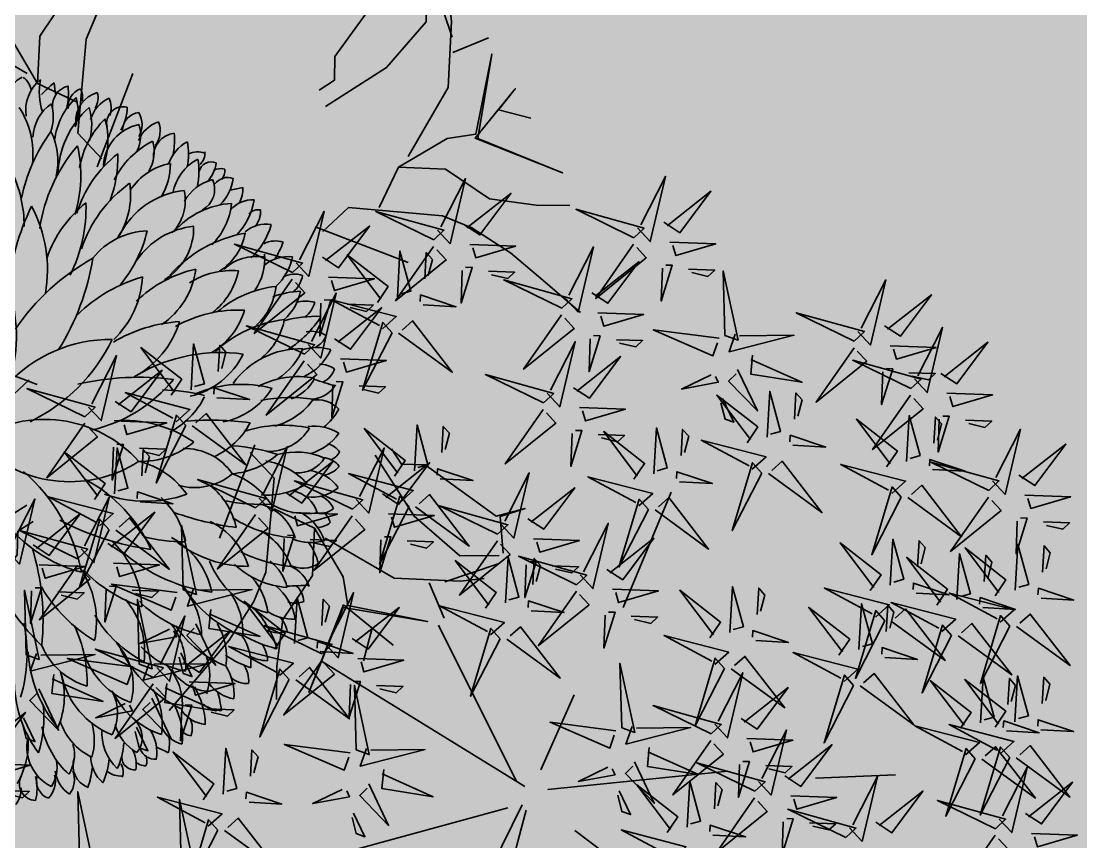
# Model space of a CAD drawing. Header units: millimetres. Extents: x -179928 to 528275, y -469666 to 511935.
# Drawn here: x 112950 to 113619, y 96890 to 97408 of the extents above; entities that cross this region are included whole.
import ezdxf

# ---------------------------------------------------------------- set-up
doc = ezdxf.new("R2010")
doc.units = ezdxf.units.MM
doc.linetypes.add('DASHED', pattern=[0.75, 0.5, -0.25])
doc.layers.add('ad-Landscape', color=94, linetype='Continuous', lineweight=35)
doc.layers.add('ad-Landscape 2', color=7, linetype='Continuous', lineweight=35, true_color=0x264c00)
doc.layers.add('ad-Secondary Roof', color=6, linetype='Continuous')

# ---------------------------------------------------------------- blocks, each defined once
blk = doc.blocks.new('1625E_Roof Plan')
at = {"layer": 'ad-Secondary Roof', "linetype": 'DASHED', "ltscale": 2, "const_width": 40}
for points in [[(13950, 14220), (13138.33, 11207.5), (13950, 8195)], [(12570, 8195), (10022.5, 11207.5), (12570, 14220), (13950, 14220), (13950, 8195)]]:
    blk.add_lwpolyline(points, close=True, dxfattribs=at)
blk = doc.blocks.new('A$C7DA81DBD')
at = {"layer": 'ad-Landscape'}
for centre, radius, start, end in [((-0.278, -1.632), 1.654, 7.071, 54.8541), ((2.005, 0.521), 2.052, 213.3645, 251.7788), ((-2.262, -2.222), 3.258, 0.4864, 20.1425), ((0.504, -2.388), 1.772, 23.4099, 52.0446), ((1.841, -1.801), 0.836, 9.3048, 59.3197), ((1.892, -0.74), 1.708, 200.4746, 238.3718), ((0.013, -2.499), 1.688, 11.0285, 38.5633), ((2.053, -0.575), 1.111, 231.6498, 273.9516), ((2.813, -0.17), 1.503, 236.8668, 264.3747), ((2.259, -2.257), 0.955, 13.7428, 70.7401), ((2.789, -2.062), 0.727, 18.6708, 63.797), ((3.602, -1.788), 0.37, 25.3637, 76.0362), ((1.894, -2.412), 0.921, 13.6684, 62.8823), ((3.531, -1.186), 0.443, 246.5632, 293.4368), ((0.957, -2.767), 1.425, 19.7331, 51.7721), ((3.566, -1.894), 0.271, 13.6546, 102.449), ((3.799, -1.387), 0.279, 240.3623, 299.6377), ((1.856, -1.09), 1.102, 216.0391, 260.2682), ((-0.542, -2.951), 1.936, 359.7315, 37.4115), ((3.37, -1.133), 0.705, 245.6035, 278.753), ((3.394, -2.243), 0.437, 34.7848, 81.073), ((3.646, -0.97), 0.879, 267.0026, 282.0734), ((2.675, -1.508), 0.695, 218.2825, 279.3433), ((3.002, -1.519), 0.544, 233.779, 289.798), ((3.104, -2.475), 0.573, 35.7635, 86.3734), ((-1.11, -2.329), 1.983, 352.8697, 7.1303), ((2.301, -1.358), 0.927, 221.7393, 269.8284), ((1.329, -3.259), 1.53, 17.5905, 55.7456), ((2.167, -2.776), 0.96, 10.8581, 56.5506), ((2.867, -2.536), 0.525, 21.8257, 68.0281), ((3.508, -1.218), 0.814, 266.7638, 287.5222), ((3.413, -2.155), 0.239, 346.7548, 32.3176), ((0.442, -3.021), 1.463, 4.5397, 37.072), ((3.324, -1.386), 0.793, 265.5663, 288.0123), ((3.41, -2.32), 0.148, 346.0967, 81.703), ((3.623, -2.031), 0.183, 231.1425, 282.0713), ((1.144, -1.7), 0.928, 214.9166, 251.0505), ((1.447, -2.814), 0.898, 2.3009, 40.5076), ((3.21, -2.109), 0.273, 215.3989, 302.1552), ((3.547, -1.977), 0.379, 233.8191, 270.9542), ((3.325, -2.438), 0.17, 350.7137, 36.2765), ((1.697, -2.079), 0.932, 201.0147, 251.0085), ((3.088, -1.801), 0.795, 232.4719, 271.5519), ((3.218, -2.537), 0.186, 348.2362, 60.9945), ((3.454, -2.302), 0.168, 239.8902, 283.1809), ((-0.295, -3.161), 1.349, 352.2305, 30.013), ((2.402, -1.959), 0.821, 225.1229, 265.9267), ((2.813, -2.152), 0.645, 219.1564, 267.7817), ((3.387, -2.087), 0.488, 230.8294, 271.5989), ((4.711, -2.181), 1.496, 194.5537, 200.4136), ((2.026, -2.069), 0.846, 218.4928, 261.4291), ((0.488, -3.723), 1.408, 14.0868, 50.7518), ((1.014, -3.524), 1.242, 13.527, 48.3981), ((1.999, -3.032), 0.544, 358.2486, 50.6804), ((3.205, -2.09), 0.759, 233.8433, 268.585), ((2.833, -2.887), 0.356, 6.207, 55.7181), ((3.255, -2.307), 0.399, 250.941, 277.7273), ((2.554, -3.07), 0.372, 357.6019, 47.961), ((2.929, -2.933), 0.15, 357.4703, 53.8096), ((1.405, -2.554), 0.868, 198.6878, 245.2839), ((0.579, -3.745), 0.974, 6.4669, 61.6556), ((3.055, -2.232), 0.863, 231.0238, 261.3872), ((3.025, -2.67), 0.274, 237.9754, 281.2662), ((2.208, -2.504), 0.73, 230.8151, 271.0506), ((2.436, -2.424), 0.643, 243.0761, 282.3855), ((2.128, -3.396), 0.461, 2.3648, 45.5832), ((2.458, -3.195), 0.289, 349.0778, 34.6406), ((0.211, -3.764), 1.016, 356.9811, 35.1502), ((1.896, -2.617), 0.764, 227.3855, 266.8116), ((3.046, -2.005), 1.281, 246.1435, 256.2848), ((-0.785, -3.797), 1.765, 358.7548, 18.6115), ((0.915, -3.796), 1.32, 11.9389, 26.2186), ((2.622, -2.757), 0.621, 229.7759, 266.9333), ((2.106, -3.468), 0.289, 349.0778, 34.6406), ((1.37, -3.11), 0.824, 203.2196, 241.7797), ((1.724, -2.922), 0.735, 220.3866, 256.092), ((0.466, -3.951), 1.488, 5.9725, 22.7074), ((2.239, -2.943), 0.581, 228.3364, 266.6749), ((2.403, -3.194), 0.329, 226.2451, 267.6854), ((2.444, -2.7), 1.205, 219.6176, 245.5256), ((1.692, -3.651), 0.41, 352.3277, 23.6108), ((1.383, -3.356), 0.488, 207.4375, 251.1826), ((1.759, -3.363), 0.625, 211.2577, 253.0883), ((1.034, -3.87), 0.552, 350.4856, 25.4529), ((1.452, -3.751), 0.311, 333.8191, 18.7871), ((2.158, -3.355), 0.356, 226.8629, 260.3692), ((1.821, -3.599), 0.302, 216.3212, 252.6008), ((0.641, -3.924), 0.342, 320.1793, 18.6746), ((1.327, -3.744), 0.358, 194.3796, 245.6782), ((-5.866, -2.673), 7.168, 348.7597, 350.8333), ((1.415, -3.77), 0.269, 215.0422, 258.9599), ((1.053, -3.888), 0.343, 334.8223, 6.1053), ((1.18, -3.454), 0.743, 227.0323, 248.1406)]:
    blk.add_arc(centre, radius, start, end, dxfattribs=at)
at = {"layer": 'ad-Landscape 2'}
for centre, radius, start, end in [((-4.046, -0.101), 0.224, 105.3109, 151.5664), ((-4.046, 0.101), 0.224, 208.4336, 254.6891), ((-3.927, -0.536), 0.456, 73.7631, 133.9118), ((-3.241, 0.766), 1.009, 229.8945, 268.7438), ((-2.353, 1.17), 1.423, 235.6803, 262.958), ((-1.026, 1.431), 1.766, 234.4662, 305.5338), ((1.124, -0.963), 1.476, 139.5678, 220.4322), ((-1.124, -0.963), 1.476, 319.5678, 40.4322), ((-4.197, -0.939), 0.734, 63.983, 93.5711), ((-3.052, -1.626), 1.72, 126.4839, 133.13), ((-3.616, -0.691), 0.486, 84.4297, 138.861), ((-2.722, -2.114), 1.948, 93.7396, 118.8178), ((-1.863, -3.033), 2.882, 88.2827, 108.3895), ((-1.853, 0.999), 1.59, 234.6574, 272.1931), ((-0.182, -2.617), 2.589, 116.3796, 143.6291), ((0.278, -1.632), 1.654, 125.1459, 172.929), ((0.182, -2.617), 2.589, 36.3709, 63.6204), ((-4.487, -1.629), 1.285, 71.9995, 78.3628), ((-3.99, -0.621), 0.238, 76.9971, 158.7719), ((-3.58, -1.265), 0.803, 89.2102, 129.3859), ((-3.761, 0.151), 0.567, 246.9564, 280.106), ((-3.234, 0.221), 0.76, 235.7746, 275.8794), ((-2.506, -2.298), 1.873, 90.6495, 123.447), ((-4.021, 0.331), 0.887, 257.5296, 274.4585), ((-4.007, -0.779), 0.214, 75.3103, 152.8065), ((-3.288, -1.64), 1.093, 83.8281, 130.4783), ((-1.914, -1.938), 1.415, 101.8912, 133.8777), ((-2.005, 0.521), 2.052, 288.2212, 326.6355), ((-4.09, -0.554), 0.166, 229.7168, 280.6456), ((-3.864, -1.022), 0.348, 79.2126, 156.0816), ((-3.868, -0.167), 0.526, 245.037, 282.6088), ((-3.006, 0.698), 1.529, 249.608, 279.927), ((-3.806, -1.227), 0.386, 98.1128, 148.8491), ((-3.715, -0.193), 0.678, 245.2948, 278.4443), ((-3.242, -1.855), 1.065, 92.7479, 127.4895), ((-2.521, -2.218), 1.411, 99.6586, 134.4053), ((-2.612, 0.83), 1.771, 260.79, 288.9313), ((-2.355, 1.807), 2.891, 271.7421, 294.3259), ((2.355, 1.807), 2.891, 245.6741, 268.2579), ((2.612, 0.83), 1.771, 251.0687, 279.21), ((2.521, -2.218), 1.411, 45.5947, 80.3414), ((-4.09, -0.665), 0.235, 246.9546, 293.0454), ((-2.07, -2.438), 1.53, 100.88, 136.8447), ((2.07, -2.438), 1.53, 43.1553, 79.12), ((-3.983, -0.753), 0.314, 240.8349, 278.4067), ((-3.867, -1.227), 0.193, 69.404, 185.8133), ((-3.529, -0.17), 0.914, 246.6856, 281.9827), ((-3.393, -1.57), 0.508, 85.6371, 161.6343), ((-1.841, -1.801), 0.836, 120.6803, 170.6952), ((-0.504, -2.388), 1.772, 127.9554, 156.5901), ((2.262, -2.222), 3.258, 159.8575, 179.5136), ((3.529, -0.17), 0.914, 258.0173, 293.3144), ((3.393, -1.57), 0.508, 18.3657, 94.3629), ((3.867, -1.227), 0.193, 354.1867, 110.596), ((3.983, -0.753), 0.314, 261.5933, 299.1651), ((-3.99, -0.707), 0.544, 262.7166, 292.3542), ((-3.806, -1.439), 0.213, 83.9314, 167.1466), ((-2.872, -2.169), 1.015, 108.9376, 145.3584), ((-3.278, 0.198), 1.427, 260.7451, 283.0431), ((3.278, 0.198), 1.427, 256.9569, 279.2549), ((2.872, -2.169), 1.015, 34.6416, 71.0624), ((3.99, -0.707), 0.544, 247.6458, 277.2834), ((3.806, -1.439), 0.213, 12.8534, 96.0686), ((-2.935, -0.536), 0.892, 253.6401, 296.0812), ((-1.892, -0.74), 1.708, 301.6282, 339.5254), ((2.935, -0.536), 0.892, 243.9188, 286.3599), ((-3.843, -1.163), 0.285, 233.2838, 291.6454), ((-3.602, -1.788), 0.37, 103.9638, 154.6363), ((-3.699, -1.02), 0.428, 245.5975, 287.5893), ((-2.789, -2.062), 0.727, 116.203, 161.3292), ((-2.259, -2.257), 0.955, 109.2599, 166.2572), ((-2.813, -0.17), 1.503, 275.6253, 303.1332), ((-2.053, -0.575), 1.111, 266.0484, 308.3502), ((-0.013, -2.499), 1.688, 141.4367, 168.9715), ((3.699, -1.02), 0.428, 252.4107, 294.4025), ((3.843, -1.163), 0.285, 248.3546, 306.7162), ((-3.531, -1.186), 0.443, 246.5632, 293.4368), ((-1.894, -2.412), 0.921, 117.1177, 166.3316), ((0.973, -1.875), 1.434, 167.8862, 206.8402), ((-0.973, -1.875), 1.434, 333.1598, 12.1138), ((-3.799, -1.387), 0.279, 240.3623, 299.6377), ((-3.566, -1.894), 0.271, 77.551, 166.3454), ((-0.957, -2.767), 1.425, 128.2279, 160.2669), ((-3.646, -0.97), 0.879, 257.9266, 272.9974), ((-3.394, -2.243), 0.437, 98.927, 145.2152), ((-3.37, -1.133), 0.705, 261.247, 294.3965), ((-1.856, -1.09), 1.102, 279.7318, 323.9609), ((0.542, -2.951), 1.936, 142.5885, 180.2685), ((-3.104, -2.475), 0.573, 93.6266, 144.2365), ((-3.002, -1.519), 0.544, 250.202, 306.221), ((-2.675, -1.508), 0.695, 260.6567, 321.7175), ((-0.947, -1.818), 0.953, 312.2631, 353.7786), ((0.947, -1.818), 0.953, 186.2214, 227.7369), ((-3.508, -1.218), 0.814, 252.4778, 273.2362), ((-3.413, -2.155), 0.239, 147.6824, 193.2452), ((-2.867, -2.536), 0.525, 111.9719, 158.1743), ((-2.167, -2.776), 0.96, 123.4494, 169.1419), ((-1.329, -3.259), 1.53, 124.2544, 162.4095), ((-2.301, -1.358), 0.927, 270.1716, 318.2607), ((1.11, -2.329), 1.983, 172.8697, 187.1303), ((-3.623, -2.031), 0.183, 257.9287, 308.8575), ((-3.324, -1.386), 0.793, 251.9877, 274.4337), ((-3.41, -2.32), 0.148, 98.297, 193.9033), ((-0.442, -3.021), 1.463, 142.928, 175.4603), ((-3.547, -1.977), 0.379, 269.0458, 306.1809), ((-3.325, -2.438), 0.17, 143.7235, 189.2863), ((-3.21, -2.109), 0.273, 237.8448, 324.6011), ((-1.447, -2.814), 0.898, 139.4924, 177.6991), ((-1.144, -1.7), 0.928, 288.9495, 325.0834), ((-3.454, -2.302), 0.168, 256.8191, 300.1098), ((-3.218, -2.537), 0.186, 119.0055, 191.7638), ((-3.088, -1.801), 0.795, 268.4481, 307.5281), ((-1.697, -2.079), 0.932, 288.9915, 338.9853), ((2.889, -3.142), 3.502, 167.9948, 180.0176), ((0.453, -2.514), 0.676, 171.3917, 227.835), ((-0.453, -2.514), 0.676, 312.165, 8.6083), ((-2.889, -3.142), 3.502, 359.9824, 12.0052), ((-3.387, -2.087), 0.488, 268.4011, 309.1706), ((-4.711, -2.181), 1.496, 339.5864, 345.4463), ((-2.813, -2.152), 0.645, 272.2183, 320.8436), ((-2.402, -1.959), 0.821, 274.0733, 314.8771), ((0.295, -3.161), 1.349, 149.987, 187.7695), ((-3.255, -2.307), 0.399, 262.2727, 289.059), ((-2.833, -2.887), 0.356, 124.2819, 173.793), ((-3.205, -2.09), 0.759, 271.415, 306.1567), ((-1.999, -3.032), 0.544, 129.3196, 181.7514), ((-1.014, -3.524), 1.242, 131.6019, 166.473), ((-2.026, -2.069), 0.846, 278.5709, 321.5072), ((-0.488, -3.723), 1.408, 129.2482, 165.9132), ((-2.929, -2.933), 0.15, 126.1904, 182.5297), ((-2.554, -3.07), 0.372, 132.039, 182.3981), ((-0.914, -2.323), 0.874, 290.1808, 328.5951), ((0.914, -2.323), 0.874, 211.4049, 249.8192), ((-3.025, -2.67), 0.274, 258.7338, 302.0246), ((-3.055, -2.232), 0.863, 278.6128, 308.9762), ((-0.579, -3.745), 0.974, 118.3444, 173.5331), ((-1.405, -2.554), 0.868, 294.7161, 341.3122), ((-2.458, -3.195), 0.289, 145.3594, 190.9222), ((-2.128, -3.396), 0.461, 134.4168, 177.6352), ((-2.436, -2.424), 0.643, 257.6145, 296.9239), ((-2.208, -2.504), 0.73, 268.9494, 309.1849), ((1.74, -3.125), 2.067, 175.9521, 190.6786), ((-0.876, -2.829), 0.895, 310.7887, 348.0381), ((0.876, -2.829), 0.895, 191.9619, 229.2113), ((-1.74, -3.125), 2.067, 349.3214, 4.0479), ((-3.046, -2.005), 1.281, 283.7152, 293.8565), ((-1.896, -2.617), 0.764, 273.1884, 312.6145), ((-0.211, -3.764), 1.016, 144.8498, 183.0189), ((0.81, -3.717), 1.458, 154.4442, 184.6619), ((-0.81, -3.717), 1.458, 355.3381, 25.5558), ((-2.622, -2.757), 0.621, 273.0667, 310.2241), ((-2.106, -3.468), 0.289, 145.3594, 190.9222), ((-0.915, -3.796), 1.32, 153.7814, 168.0611), ((0.785, -3.797), 1.765, 161.3885, 181.2452), ((-2.403, -3.194), 0.329, 272.3146, 313.7549), ((-2.239, -2.943), 0.581, 273.3251, 311.6636), ((-0.466, -3.951), 1.488, 157.2926, 174.0275), ((-1.724, -2.922), 0.735, 283.908, 319.6134), ((-1.37, -3.11), 0.824, 298.2203, 336.7804), ((-0.873, -3.314), 0.57, 293.7313, 353.3277), ((0.672, -3.334), 0.873, 183.0038, 219.6059), ((-0.672, -3.334), 0.873, 320.3941, 356.9962), ((0.873, -3.314), 0.57, 186.6723, 246.2687), ((-1.692, -3.651), 0.41, 156.3892, 187.6723), ((-2.444, -2.7), 1.205, 294.4744, 320.3824), ((0.485, -3.825), 0.838, 157.7226, 195.8673), ((-0.485, -3.825), 0.838, 344.1327, 22.2774), ((-2.158, -3.355), 0.356, 279.6308, 313.1371), ((-1.452, -3.751), 0.311, 161.2129, 206.1809), ((-1.034, -3.87), 0.552, 154.5471, 189.5144), ((-1.759, -3.363), 0.625, 286.9117, 328.7423), ((-1.383, -3.356), 0.488, 288.8174, 332.5625), ((-1.821, -3.599), 0.302, 287.3992, 323.6788), ((-0.466, -3.725), 0.359, 293.7056, 356.9487), ((0.466, -3.725), 0.359, 183.0513, 246.2944), ((-1.053, -3.888), 0.343, 173.8947, 205.1777), ((-1.415, -3.77), 0.269, 281.0401, 324.9578), ((5.866, -2.673), 7.168, 189.1667, 191.2403), ((-1.327, -3.744), 0.358, 294.3218, 345.6204), ((-0.641, -3.924), 0.342, 161.3254, 219.8207), ((-0.143, -3.955), 0.535, 164.7932, 204.8095), ((-0.906, -3.641), 0.606, 297.2695, 335.9728), ((0.323, -3.905), 0.477, 180.4376, 227.2613), ((-0.323, -3.905), 0.477, 312.7387, 359.5624), ((0.906, -3.641), 0.606, 204.0272, 242.7305), ((0.143, -3.955), 0.535, 335.1905, 15.2068), ((-1.18, -3.454), 0.743, 291.8594, 312.9677), ((-0.096, -4.063), 0.227, 172.7272, 229.0665), ((0.096, -4.063), 0.227, 310.9335, 7.2728), ((-0.266, -4.046), 0.225, 186.241, 229.1557), ((-0.491, -4.017), 0.214, 291.17, 329.5844), ((-0.414, -3.981), 0.305, 303.605, 342.9027), ((0.414, -3.981), 0.305, 197.0973, 236.395), ((0.491, -4.017), 0.214, 210.4156, 248.83), ((0.266, -4.046), 0.225, 310.8443, 353.759)]:
    blk.add_arc(centre, radius, start, end, dxfattribs=at)
blk = doc.blocks.new('bamboo')
at = {"layer": 'ad-Landscape'}
blk.add_line((-124.2, -652.6), (-157.7, -842.3), dxfattribs=at)
for points in [[(-835, 1007.8), (-876.2, 987.1), (-939.2, 1094.8), (-843.4, 1000.5)], [(-854.3, 961.7), (-964.6, 970), (-872.5, 931.4), (-862.8, 954.4)], [(-1166, 756.5), (-1215.3, 904.1), (-1191.8, 735.2), (-1166, 756.5)], [(-906.4, 902.3), (-969.4, 907), (-954.8, 890.1), (-914.9, 895)], [(-974.8, 702), (-1024.2, 849.6), (-1000.7, 680.7), (-974.8, 702)], [(-1150.2, 755), (-1008.3, 828.6), (-1121.8, 720.5), (-1143.1, 746.4)], [(-1190.3, 750.9), (-1161.9, 716.5), (-1322.1, 700.2), (-1198.9, 743.8)], [(-1212, 689.6), (-1192.2, 648), (-1301.2, 587.1), (-1204.9, 680.9)], [(-999.2, 696.4), (-970.7, 661.9), (-1131, 645.7), (-1007.8, 689.3)], [(-1166.4, 669.3), (-1176.9, 559.2), (-1136.4, 650.5), (-1159.3, 660.7)], [(-1102, 678.9), (-1023.4, 671.3), (-1112.1, 656.1), (-1110.6, 671.8)], [(-1059.9, 523.7), (-1093.8, 494.6), (-1113.3, 654.4), (-1067.1, 532.2)], [(-1121.7, 544.2), (-1162.9, 523.5), (-1225.9, 631.2), (-1130.2, 536.9)], [(-1108, 616), (-1114, 553.1), (-1096.8, 567.3), (-1100.9, 607.4)], [(-1020.9, 635), (-1001.1, 593.4), (-1110, 532.6), (-1013.8, 626.4)], [(-975.2, 614.7), (-985.8, 504.7), (-945.3, 596), (-968.1, 606.1)], [(-910.8, 624.4), (-832.2, 616.8), (-921, 601.5), (-919.5, 617.3)], [(-1288.8, 429.3), (-1338.2, 576.9), (-1314.7, 408), (-1288.8, 429.3)], [(-1053.8, 499.5), (-907.2, 551.9), (-1075.6, 524.9), (-1053.8, 499.5)], [(-916.9, 561.5), (-922.9, 498.6), (-905.6, 512.8), (-909.7, 552.9)], [(-1273.1, 427.7), (-1131.2, 501.3), (-1244.7, 393.3), (-1266, 419.1)], [(-1141, 498.1), (-1251.3, 506.4), (-1159.2, 467.8), (-1149.5, 490.8)], [(-1055, 483.7), (-978.6, 343.4), (-1088.9, 454.6), (-1063.5, 476.4)], [(-1193.1, 438.6), (-1256.1, 443.4), (-1241.5, 426.4), (-1201.6, 431.4)], [(-1130.1, 433.9), (-1136.1, 355.2), (-1153.1, 443.6), (-1137.4, 442.4)], [(-1313.2, 423.7), (-1284.7, 389.2), (-1445, 373), (-1321.8, 416.6)], [(-1334.9, 362.3), (-1315.1, 320.7), (-1424, 259.8), (-1327.8, 353.7)], [(-1289.2, 342), (-1299.8, 231.9), (-1259.3, 323.3), (-1282.1, 333.4)], [(-1224.9, 351.7), (-1146.2, 344), (-1235, 328.8), (-1233.5, 344.6)], [(-1230.9, 288.8), (-1236.9, 225.9), (-1219.6, 240.1), (-1223.8, 280.1)], [(-933.9, 115.6), (-983.2, 263.3), (-959.7, 94.3), (-933.9, 115.6)], [(-1166, 102), (-1215.3, 249.6), (-1191.8, 80.7), (-1166, 102)], [(-1150.2, 100.5), (-1008.3, 174), (-1121.8, 66), (-1143.1, 91.9)], [(-958.2, 110.1), (-929.8, 75.6), (-1090, 59.3), (-966.8, 103)], [(-1357.1, -48), (-1406.5, 99.6), (-1382.9, -69.3), (-1357.1, -48)], [(-1190.3, 96.4), (-1161.9, 61.9), (-1322.1, 45.7), (-1198.9, 89.3)], [(-1212, 35.1), (-1192.2, -6.5), (-1301.2, -67.4), (-1204.9, 26.4)], [(-979.9, 48.7), (-960.1, 7.1), (-1069.1, -53.8), (-972.8, 40.1)], [(-934.3, 28.4), (-944.8, -81.7), (-904.3, 9.6), (-927.2, 19.8)], [(-869.9, 38), (-791.3, 30.4), (-880, 15.2), (-878.5, 30.9)], [(-548.2, 43.3), (-554.2, -19.6), (-537, -5.4), (-541.1, 34.7)], [(-1341.4, -49.5), (-1199.5, 24), (-1312.9, -84), (-1334.3, -58.1)], [(-1166.4, 14.8), (-1176.9, -95.3), (-1136.4, -4), (-1159.3, 6.1)], [(-1102, 24.4), (-1023.4, 16.8), (-1112.1, 1.6), (-1110.6, 17.3)], [(-875.9, -24.9), (-881.9, -87.8), (-864.7, -73.6), (-868.8, -33.5)], [(-718.6, -144.5), (-752.5, -173.6), (-772, -13.7), (-725.8, -136)], [(-1108, -38.5), (-1114, -101.4), (-1096.8, -87.2), (-1100.9, -47.1)], [(-780.4, -124), (-821.5, -144.7), (-884.6, -37), (-788.8, -131.3)], [(-1381.4, -53.6), (-1353, -88.1), (-1513.2, -104.3), (-1390.1, -60.7)], [(-556.7, -87.7), (-536.9, -129.3), (-645.8, -190.1), (-549.6, -96.3)], [(-1403.2, -114.9), (-1383.3, -156.5), (-1492.3, -217.4), (-1396.1, -123.6)], [(-1293.1, -125.6), (-1214.5, -133.2), (-1303.2, -148.4), (-1301.7, -132.7)], [(-1143.7, -283.2), (-1143, -123.3), (-1099.9, -274), (-1132.7, -280.9)], [(-712.5, -168.7), (-565.9, -116.3), (-734.3, -143.3), (-712.5, -168.7)], [(-1357.5, -135.2), (-1368, -245.3), (-1327.6, -154), (-1350.4, -143.9)], [(-799.7, -170.1), (-910, -161.8), (-817.9, -200.4), (-808.2, -177.3)], [(-1299.1, -188.5), (-1305.1, -251.4), (-1287.9, -237.2), (-1292, -197.1)], [(-713.7, -184.4), (-637.3, -324.8), (-747.6, -213.6), (-722.2, -191.7)], [(-1053.9, -275.7), (-1010.7, -209.6), (-1038.4, -295.3), (-1051.6, -286.6)], [(-851.8, -229.5), (-914.8, -224.8), (-900.2, -241.7), (-860.3, -236.8)], [(-788.8, -234.2), (-794.8, -313), (-811.8, -224.6), (-796, -225.8)], [(-1152.3, -296.4), (-1306, -271.7), (-1145.4, -329.2), (-1152.3, -296.4)], [(-841.4, -403.5), (-875.3, -432.7), (-894.8, -272.8), (-848.7, -395.1)], [(-903.2, -383.1), (-944.4, -403.7), (-1007.5, -296), (-911.7, -390.3)], [(-1158.7, -320.6), (-1114.9, -311.4), (-1174.8, -460.8), (-1156.4, -331.5)], [(-1075.2, -337.2), (-982.6, -397.6), (-1044.7, -319.4), (-1064.3, -334.9)], [(-1000.9, -310.2), (-948, -344.7), (-952.6, -322.9), (-990, -307.9)], [(-1114.4, -368.3), (-1068.3, -370), (-1064.9, -494.8), (-1103.4, -366)], [(-835.4, -427.8), (-688.8, -375.4), (-857.2, -402.4), (-835.4, -427.8)], [(-922.6, -429.1), (-1032.9, -420.9), (-940.7, -459.5), (-931.1, -436.4)], [(-1179.6, -607.1), (-1229, -459.4), (-1205.5, -628.4), (-1179.6, -607.1)], [(-836.6, -443.5), (-760.1, -583.9), (-870.5, -472.6), (-845, -450.8)], [(-974.6, -488.6), (-1037.7, -483.9), (-1023.1, -500.8), (-983.1, -495.9)], [(-911.6, -493.3), (-917.6, -572.1), (-934.7, -483.7), (-918.9, -484.8)], [(-1163.9, -608.6), (-1022, -535), (-1135.5, -643.1), (-1156.8, -617.2)], [(-425.4, -669.4), (-466.6, -690.1), (-529.7, -582.4), (-433.9, -676.7)], [(-119.8, -578.6), (-100, -620.2), (-209, -681), (-112.7, -587.2)], [(-1204, -612.6), (-1175.5, -647.1), (-1335.8, -663.4), (-1212.6, -619.7)], [(-1084.1, -757), (-1133.4, -609.4), (-1109.9, -778.4), (-1084.1, -757)], [(-74.2, -598.9), (-84.7, -708.9), (-44.2, -617.6), (-67, -607.5)], [(8.2, -743.4), (-41.2, -595.8), (-17.7, -764.7), (8.2, -743.4)], [(-9.8, -589.2), (68.8, -596.8), (-19.9, -612), (-18.4, -596.3)], [(-889.6, -724), (-930.8, -744.6), (-993.8, -636.9), (-898.1, -731.2)], [(-827.8, -744.4), (-861.7, -773.6), (-881.2, -613.7), (-835.1, -736)], [(-589.2, -724), (-630.4, -744.6), (-693.5, -636.9), (-597.7, -731.2)], [(-527.4, -744.4), (-561.3, -773.6), (-580.8, -613.7), (-534.7, -736)], [(-357.5, -714.1), (-210.9, -661.7), (-379.3, -688.7), (-357.5, -714.1)], [(-15.8, -652.1), (-21.8, -715), (-4.6, -700.8), (-8.7, -660.7)], [(-1225.7, -674), (-1205.9, -715.6), (-1314.8, -776.5), (-1218.6, -682.6)], [(-1115.6, -684.7), (-1037, -692.3), (-1125.7, -707.5), (-1124.2, -691.8)], [(-1068.3, -758.6), (-926.4, -685), (-1039.9, -793.1), (-1061.2, -767.2)], [(-1180, -694.3), (-1190.5, -804.4), (-1150.1, -713.1), (-1172.9, -702.9)], [(-444.7, -715.5), (-555, -707.2), (-462.9, -745.8), (-453.2, -722.8)], [(-821.7, -768.6), (-675.1, -716.3), (-843.5, -743.3), (-821.7, -768.6)], [(-521.3, -768.6), (-374.8, -716.3), (-543.2, -743.3), (-521.3, -768.6)], [(-358.7, -729.9), (-282.3, -870.2), (-392.6, -759), (-367.2, -737.1)], [(-1108.4, -762.6), (-1079.9, -797.1), (-1240.2, -813.4), (-1117, -769.7)], [(-1121.6, -747.6), (-1127.7, -810.5), (-1110.4, -796.3), (-1114.5, -756.2)], [(-908.9, -770), (-1019.2, -761.8), (-927.1, -800.3), (-917.4, -777.3)], [(-608.6, -770), (-718.8, -761.8), (-626.7, -800.3), (-617.1, -777.3)], [(-16.2, -749), (12.3, -783.5), (-148, -799.7), (-24.8, -756.1)], [(-822.9, -784.4), (-746.5, -924.8), (-856.8, -813.5), (-831.4, -791.7)], [(-513.8, -908.1), (-547.7, -937.2), (-567.2, -777.3), (-521, -899.6)], [(-496.8, -774.9), (-559.8, -770.2), (-545.3, -787.1), (-505.3, -782.2)], [(-522.5, -784.4), (-446.1, -924.8), (-556.4, -813.5), (-531, -791.7)], [(-433.8, -779.7), (-439.8, -858.4), (-456.8, -770), (-441.1, -771.2)], [(-575.6, -887.6), (-616.8, -908.3), (-679.8, -800.6), (-584, -894.9)], [(-37.9, -810.4), (-18.1, -852), (-127, -912.8), (-30.8, -819)], [(-1130.1, -824), (-1110.3, -865.6), (-1219.3, -926.5), (-1123, -832.6)], [(-1020.1, -834.7), (-941.4, -842.3), (-1030.2, -857.5), (-1028.7, -841.8)], [(-961, -829.5), (-1024, -824.8), (-1009.5, -841.7), (-969.5, -836.8)], [(-898, -834.2), (-904, -913), (-921, -824.6), (-905.3, -825.7)], [(-865.6, -975.2), (-915, -827.6), (-891.5, -996.5), (-865.6, -975.2)], [(-660.6, -829.5), (-723.6, -824.8), (-709.1, -841.7), (-669.1, -836.8)], [(-597.6, -834.2), (-603.6, -913), (-620.7, -824.6), (-604.9, -825.7)], [(-1084.5, -844.3), (-1095, -954.4), (-1054.5, -863.1), (-1077.3, -852.9)], [(-507.7, -932.3), (-361.1, -879.9), (-529.5, -906.9), (-507.7, -932.3)], [(-227.1, -1003.5), (-261, -1032.7), (-280.5, -872.8), (-234.3, -995)], [(-1026.1, -897.6), (-1032.1, -960.5), (-1014.9, -946.3), (-1019, -906.2)], [(-849.9, -976.7), (-708, -903.2), (-821.4, -1011.2), (-842.8, -985.4)], [(-554.7, -1044.4), (-588.6, -1073.6), (-608.1, -913.7), (-562, -1036)], [(-288.9, -983), (-330, -1003.7), (-393.1, -896), (-297.3, -990.3)], [(-616.5, -1023.9), (-657.7, -1044.6), (-720.8, -936.9), (-625, -1031.2)], [(-594.9, -933.7), (-705.2, -925.4), (-613.1, -964), (-603.4, -940.9)], [(-508.9, -948), (-432.5, -1088.4), (-542.8, -977.2), (-517.4, -955.3)], [(-240.7, -1085.3), (-274.6, -1114.5), (-294.1, -954.6), (-248, -1076.9)], [(-60.1, -1097.9), (-109.5, -950.3), (-85.9, -1119.2), (-60.1, -1097.9)], [(-889.9, -980.8), (-861.5, -1015.3), (-1021.7, -1031.5), (-898.6, -987.9)], [(-647, -993.1), (-710, -988.4), (-695.4, -1005.3), (-655.5, -1000.4)], [(-584, -997.8), (-590, -1076.6), (-607, -988.2), (-591.3, -989.4)], [(-302.5, -1064.9), (-343.7, -1085.5), (-406.8, -977.8), (-311, -1072.1)], [(-221, -1027.7), (-74.4, -975.4), (-242.8, -1002.3), (-221, -1027.7)], [(-548.6, -1068.6), (-402.1, -1016.3), (-570.5, -1043.2), (-548.6, -1068.6)], [(-308.2, -1029.1), (-418.5, -1020.8), (-326.4, -1059.4), (-316.7, -1036.4)], [(-911.7, -1042.2), (-891.9, -1083.8), (-1000.8, -1144.6), (-904.6, -1050.8)], [(-222.2, -1043.5), (-145.8, -1183.9), (-256.1, -1072.6), (-230.7, -1050.8)], [(-44.4, -1099.5), (97.5, -1025.9), (-15.9, -1134), (-37.3, -1108.1)], [(-866, -1062.5), (-876.5, -1172.5), (-836.1, -1081.2), (-858.9, -1071.1)], [(-801.6, -1052.8), (-723, -1060.4), (-811.7, -1075.7), (-810.2, -1059.9)], [(-635.9, -1070), (-746.1, -1061.7), (-654, -1100.3), (-644.4, -1077.3)], [(-234.6, -1109.5), (-88.1, -1057.2), (-256.5, -1084.1), (-234.6, -1109.5)], [(-549.8, -1084.4), (-473.4, -1224.8), (-583.8, -1113.5), (-558.3, -1091.7)], [(-360.3, -1088.6), (-423.3, -1083.8), (-408.7, -1100.8), (-368.8, -1095.8)], [(-297.3, -1093.3), (-303.3, -1172), (-320.3, -1083.6), (-304.5, -1084.8)], [(-807.6, -1115.7), (-813.6, -1178.6), (-796.4, -1164.4), (-800.5, -1124.4)], [(-321.9, -1110.9), (-432.1, -1102.7), (-340, -1141.2), (-330.3, -1118.2)], [(-84.4, -1103.5), (-56, -1138), (-216.2, -1154.2), (-93.1, -1110.6)], [(-687.9, -1129.5), (-751, -1124.7), (-736.4, -1141.7), (-696.4, -1136.8)], [(-624.9, -1134.2), (-630.9, -1213), (-648, -1124.6), (-632.2, -1125.7)], [(-235.8, -1125.3), (-159.4, -1265.7), (-269.7, -1154.4), (-244.3, -1132.6)], [(-373.9, -1170.4), (-436.9, -1165.7), (-422.4, -1182.6), (-382.4, -1177.7)], [(-310.9, -1175.1), (-316.9, -1253.9), (-334, -1165.5), (-318.2, -1166.6)], [(-106.2, -1164.9), (-86.3, -1206.5), (-195.3, -1267.4), (-99.1, -1173.5)], [(-60.5, -1185.2), (-71, -1295.3), (-30.6, -1204), (-53.4, -1193.8)]]:
    blk.add_lwpolyline(points, dxfattribs=at)
at = {"layer": 'ad-Landscape 2'}
for p, q in [((43.5, 73), (278.2, 631.2)), ((-12.4, 39.5), (-247.1, 564.2)), ((-23.6, 61.9), (-370, 296.3)), ((32.3, 39.5), (390, 162.3)), ((43.5, 28.4), (300.5, 61.9)), ((-57.1, 6), (-247.1, -49.8)), ((-12.4, -16.3), (-113, -440.5)), ((77, -94.4), (121.7, -172.6)), ((-470.6, -139.1), (-761.2, -217.2))]:
    blk.add_line(p, q, dxfattribs=at)
for points in [[(-756.4, 1206.5), (-805.8, 1354.1), (-782.2, 1185.2), (-756.4, 1206.5)], [(57.7, 1357.7), (77.5, 1316.1), (-31.5, 1255.3), (64.8, 1349.1)], [(-412.1, 1350.9), (-383.7, 1316.4), (-543.9, 1300.2), (-420.7, 1343.8)], [(103.3, 1337.4), (92.8, 1227.4), (133.3, 1318.7), (110.4, 1328.8)], [(-415.1, 1179.2), (-464.4, 1326.8), (-440.9, 1157.9), (-415.1, 1179.2)], [(-740.7, 1205), (-598.8, 1278.5), (-712.2, 1170.5), (-733.6, 1196.4)], [(-433.8, 1289.5), (-414, 1248), (-523, 1187.1), (-426.7, 1280.9)], [(-323.8, 1278.9), (-245.2, 1271.3), (-333.9, 1256.1), (-332.4, 1271.8)], [(-169.3, 1271.7), (-323, 1296.4), (-162.4, 1238.9), (-169.3, 1271.7)], [(161.7, 1284.2), (155.7, 1221.3), (172.9, 1235.5), (168.8, 1275.6)], [(-500.1, 1137.3), (-534, 1108.2), (-553.5, 1268), (-507.4, 1145.8)], [(-399.4, 1177.7), (-257.4, 1251.3), (-370.9, 1143.2), (-392.2, 1169.1)], [(-388.2, 1269.3), (-398.7, 1159.2), (-358.2, 1250.5), (-381.1, 1260.6)], [(-175.7, 1247.6), (-131.9, 1256.8), (-191.9, 1107.3), (-173.4, 1236.6)], [(-18, 1257.9), (35, 1223.4), (30.4, 1245.3), (-7, 1260.2)], [(-561.9, 1157.8), (-603.1, 1137.1), (-666.2, 1244.8), (-570.4, 1150.5)], [(-92.2, 1230.9), (0.4, 1170.5), (-61.7, 1248.7), (-81.3, 1233.2)], [(-780.7, 1200.9), (-752.3, 1166.4), (-912.5, 1150.2), (-789.3, 1193.8)], [(-329.8, 1216), (-335.8, 1153.1), (-318.6, 1167.3), (-322.7, 1207.4)], [(-131.4, 1199.8), (-85.3, 1198.1), (-81.9, 1073.4), (-120.4, 1202.1)], [(-439.4, 1173.7), (-411, 1139.2), (-571.2, 1122.9), (-448, 1166.6)], [(-494, 1113.1), (-347.5, 1165.5), (-515.9, 1138.5), (-494, 1113.1)], [(-174.3, 1012.2), (-173.7, 1172.1), (-130.6, 1021.4), (-163.4, 1014.5)], [(-802.5, 1139.6), (-782.6, 1098), (-891.6, 1037.1), (-795.3, 1130.9)], [(-692.4, 1128.9), (-613.8, 1121.3), (-702.5, 1106.1), (-701, 1121.8)], [(-773.2, 987.3), (-807.1, 958.2), (-826.6, 1118), (-780.4, 995.8)], [(-756.8, 1119.3), (-767.3, 1009.2), (-726.8, 1100.5), (-749.7, 1110.6)], [(-581.3, 1111.7), (-691.5, 1120), (-599.4, 1081.4), (-589.8, 1104.4)], [(-461.1, 1112.3), (-441.3, 1070.7), (-550.3, 1009.8), (-454, 1103.7)], [(-351.1, 1101.6), (-272.5, 1094), (-361.2, 1078.8), (-359.7, 1094.5)], [(-155.7, 961.1), (-205, 1108.7), (-181.5, 939.8), (-155.7, 961.1)], [(294.9, 1080.8), (141.2, 1105.5), (301.8, 1048), (294.9, 1080.8)], [(-495.2, 1097.3), (-418.8, 957), (-529.1, 1068.2), (-503.7, 1090.1)], [(-415.5, 1092), (-426, 981.9), (-385.5, 1073.2), (-408.4, 1083.4)], [(-365.5, 930.4), (-364.8, 1090.2), (-321.7, 939.6), (-354.5, 932.7)], [(-84.5, 1019.7), (-41.3, 1085.8), (-69, 1000.1), (-82.2, 1008.8)], [(-698.4, 1066), (-704.4, 1003.1), (-687.2, 1017.3), (-691.3, 1057.4)], [(-633.3, 1052.3), (-696.3, 1057), (-681.8, 1040.1), (-641.8, 1045)], [(-570.3, 1047.5), (-576.3, 968.8), (-593.4, 1057.2), (-577.6, 1056)], [(-357.1, 1038.7), (-363.1, 975.8), (-345.9, 990), (-350, 1030.1)], [(-183, 999), (-336.7, 1023.7), (-176.1, 966.2), (-183, 999)], [(-140, 959.5), (2, 1033.1), (-111.5, 925), (-132.8, 950.9)], [(-767.1, 963.1), (-620.5, 1015.5), (-788.9, 988.5), (-767.1, 963.1)], [(-275.7, 937.9), (-232.5, 1004), (-260.1, 918.3), (-273.4, 927)], [(-189.3, 974.8), (-145.6, 984), (-205.5, 834.6), (-187, 963.9)], [(-105.9, 958.2), (-13.2, 897.8), (-75.4, 976), (-94.9, 960.5)], [(-31.6, 985.2), (21.3, 950.7), (16.7, 972.5), (-20.7, 987.5)], [(-768.3, 947.3), (-691.9, 807), (-802.2, 918.2), (-776.8, 940.1)], [(-180, 955.5), (-151.6, 921), (-311.8, 904.8), (-188.6, 948.4)], [(-374.1, 917.2), (-527.8, 941.9), (-367.2, 884.4), (-374.1, 917.2)], [(-145, 927.1), (-99, 925.4), (-95.6, 800.6), (-134.1, 929.4)], [(-843.4, 897.5), (-849.4, 818.8), (-866.4, 907.2), (-850.7, 906)], [(-592.6, 770.2), (-641.9, 917.8), (-618.4, 748.9), (-592.6, 770.2)], [(-380.5, 893), (-336.7, 902.2), (-396.6, 752.7), (-378.2, 882.1)], [(-297, 876.4), (-204.4, 816), (-266.5, 894.2), (-286.1, 878.7)], [(-201.7, 894.1), (-181.9, 852.5), (-290.9, 791.6), (-194.6, 885.5)], [(-222.7, 903.4), (-169.8, 868.9), (-174.4, 890.7), (-211.8, 905.7)], [(182.5, 782.8), (148.6, 753.6), (129.1, 913.5), (175.2, 791.2)], [(-156.1, 873.8), (-166.6, 763.7), (-126.1, 855), (-149, 865.2)], [(-91.7, 883.5), (-13.1, 875.8), (-101.8, 860.6), (-100.3, 876.4)], [(120.7, 803.3), (79.5, 782.6), (16.5, 890.3), (112.2, 796)], [(-336.2, 845.3), (-290.1, 843.6), (-286.7, 718.8), (-325.2, 847.6)], [(281.2, 835.4), (127.5, 860.1), (288.1, 802.6), (281.2, 835.4)], [(-576.8, 768.6), (-434.9, 842.2), (-548.4, 734.1), (-569.7, 760)], [(-97.7, 820.6), (-103.7, 757.7), (-86.5, 771.9), (-90.6, 811.9)], [(188.6, 758.6), (335.2, 810.9), (166.8, 784), (188.6, 758.6)], [(-959.1, 700.5), (-817.2, 774), (-930.7, 666), (-952, 691.8)], [(-261.6, 680.5), (-302.7, 659.9), (-365.8, 767.6), (-270, 673.2)], [(-199.8, 660.1), (-233.7, 630.9), (-253.2, 790.8), (-207, 668.5)], [(-616.9, 764.6), (-588.5, 730.1), (-748.7, 713.9), (-625.5, 757.5)], [(101.4, 757.2), (-8.9, 765.5), (83.2, 726.9), (92.9, 749.9)], [(187.4, 742.8), (263.8, 602.4), (153.5, 713.7), (178.9, 735.5)], [(-638.6, 703.2), (-618.8, 661.6), (-727.8, 600.7), (-631.5, 694.6)], [(-528.6, 692.6), (-450, 684.9), (-538.7, 669.7), (-537.2, 685.5)], [(-264.9, 565.6), (-314.3, 713.2), (-290.7, 544.3), (-264.9, 565.6)], [(49.3, 697.7), (-13.7, 702.5), (0.8, 685.5), (40.8, 690.4)], [(112.3, 693), (106.3, 614.2), (89.3, 702.6), (105, 701.5)], [(-619.9, 538.4), (-669.2, 686), (-645.7, 517), (-619.9, 538.4)], [(-593, 682.9), (-603.5, 572.8), (-563, 664.1), (-585.9, 674.3)], [(-193.7, 635.8), (-47.1, 688.2), (-215.5, 661.2), (-193.7, 635.8)], [(-280.9, 634.5), (-391.2, 642.7), (-299.1, 604.1), (-289.4, 627.2)], [(-534.6, 629.7), (-540.6, 566.8), (-523.4, 581), (-527.5, 621)], [(-249.2, 564.1), (-107.3, 637.7), (-220.7, 529.6), (-242.1, 555.5)], [(-194.9, 620.1), (-118.4, 479.7), (-228.8, 591), (-203.4, 612.8)], [(-37.8, 466.8), (-37.2, 626.6), (5.9, 476), (-26.9, 469.1)], [(-604.1, 536.8), (-462.2, 610.4), (-575.7, 502.3), (-597, 528.2)], [(-333, 575), (-396, 579.7), (-381.4, 562.8), (-341.5, 567.7)], [(-270, 570.3), (-276, 491.5), (-293, 579.9), (-277.2, 578.7)], [(-650.3, 428.2), (-684.2, 399.1), (-703.7, 559), (-657.6, 436.7)], [(-289.2, 560), (-260.8, 525.6), (-421, 509.3), (-297.8, 552.9)], [(52, 474.3), (95.2, 540.4), (67.5, 454.7), (54.3, 463.3)], [(-712.1, 448.7), (-753.3, 428.1), (-816.4, 535.7), (-720.6, 441.4)], [(-644.2, 532.8), (-615.8, 498.3), (-776, 482), (-652.8, 525.7)], [(-311, 498.7), (-291.1, 457.1), (-400.1, 396.2), (-303.9, 490)], [(-200.9, 488), (-122.3, 480.4), (-211, 465.2), (-209.5, 480.9)], [(-665.9, 471.4), (-646.1, 429.8), (-755.1, 368.9), (-658.8, 462.8)], [(-555.9, 460.7), (-477.3, 453.1), (-566, 437.9), (-564.5, 453.6)], [(-265.3, 478.4), (-275.8, 368.3), (-235.4, 459.6), (-258.2, 469.8)], [(-46.5, 453.6), (-200.1, 478.3), (-39.6, 420.8), (-46.5, 453.6)], [(-644.2, 404), (-497.6, 456.4), (-666, 429.4), (-644.2, 404)], [(-620.3, 451.1), (-630.8, 341), (-590.3, 432.3), (-613.2, 442.5)], [(-52.8, 429.4), (-9, 438.6), (-69, 289.1), (-50.5, 418.5)], [(104.9, 439.8), (157.9, 405.3), (153.3, 427.1), (115.9, 442.1)], [(-731.5, 402.7), (-841.7, 410.9), (-749.6, 372.3), (-739.9, 395.4)], [(-206.9, 425.1), (-212.9, 362.2), (-195.7, 376.4), (-199.8, 416.5)], [(30.7, 412.7), (123.3, 352.4), (61.2, 430.6), (41.6, 415)], [(-645.4, 388.3), (-569, 247.9), (-679.3, 359.1), (-653.9, 381)], [(-561.9, 397.8), (-567.9, 334.9), (-550.7, 349.1), (-554.8, 389.2)], [(-8.5, 381.7), (37.5, 380), (40.9, 255.2), (2.4, 384)], [(-783.5, 343.2), (-846.5, 347.9), (-832, 331), (-792, 335.9)], [(-720.5, 338.5), (-726.5, 259.7), (-743.5, 348.1), (-727.8, 346.9)], [(-606.2, 183.8), (-655.6, 331.4), (-632, 162.5), (-606.2, 183.8)], [(-363.6, 169.2), (-397.5, 140), (-417, 299.9), (-370.9, 177.6)], [(-590.5, 182.3), (-448.6, 255.9), (-562, 147.8), (-583.4, 173.7)], [(-425.4, 189.6), (-466.6, 169), (-529.7, 276.7), (-433.9, 182.4)], [(-918.2, 114.1), (-776.2, 187.7), (-889.7, 79.6), (-911, 105.5)], [(-357.5, 145), (-210.9, 197.3), (-379.3, 170.3), (-357.5, 145)], [(-630.5, 178.2), (-602.1, 143.7), (-762.3, 127.5), (-639.2, 171.1)], [(-444.7, 143.6), (-555, 151.8), (-462.9, 113.3), (-453.2, 136.3)], [(-358.7, 129.2), (-282.3, -11.2), (-392.6, 100.1), (-367.2, 121.9)], [(-652.3, 116.9), (-632.5, 75.3), (-741.4, 14.4), (-645.2, 108.2)], [(-510.6, -20.7), (-560, 126.9), (-536.5, -42), (-510.6, -20.7)], [(-542.2, 106.2), (-463.6, 98.6), (-552.3, 83.4), (-550.8, 99.1)], [(-606.6, 96.6), (-617.1, -13.5), (-576.7, 77.8), (-599.5, 88)], [(-496.8, 84.1), (-559.8, 88.8), (-545.3, 71.9), (-505.3, 76.8)], [(-433.8, 79.4), (-439.8, 0.6), (-456.8, 89), (-441.1, 87.9)], [(-494.9, -22.2), (-353, 51.3), (-466.5, -56.7), (-487.8, -30.9)], [(-174.3, -160.5), (-173.7, -0.6), (-130.6, -151.3), (-163.4, -158.2)], [(-535, -26.3), (-506.5, -60.8), (-666.8, -77), (-543.6, -33.4)], [(-446.7, -98.3), (-368, -105.9), (-456.8, -121.2), (-455.3, -105.4)], [(-84.5, -153), (-41.3, -86.9), (-69, -172.5), (-82.2, -163.9)], [(-511, -108), (-521.6, -218), (-481.1, -126.7), (-503.9, -116.6)], [(-183, -173.7), (-336.7, -149), (-176.1, -206.5), (-183, -173.7)], [(-452.7, -161.2), (-458.7, -224.1), (-441.4, -209.9), (-445.5, -169.8)], [(-189.3, -197.8), (-145.6, -188.6), (-205.5, -338.1), (-187, -208.8)], [(-105.9, -214.5), (-13.2, -274.9), (-75.4, -196.7), (-94.9, -212.2)], [(-31.6, -187.5), (21.3, -222), (16.7, -200.1), (-20.7, -185.2)], [(52.5, -314.9), (11.3, -335.6), (-51.8, -227.9), (44, -322.2)], [(114.3, -335.4), (80.4, -364.5), (60.9, -204.6), (107, -326.9)], [(-363.6, -376.3), (-397.5, -405.4), (-417, -245.5), (-370.9, -367.8)], [(-196.6, -388.9), (-246, -241.3), (-222.5, -410.2), (-196.6, -388.9)], [(-145, -245.6), (-99, -247.3), (-95.6, -372), (-134.1, -243.3)], [(-425.4, -355.8), (-466.6, -376.5), (-529.7, -268.8), (-433.9, -363.1)], [(-180.9, -390.4), (-39, -316.9), (-152.5, -424.9), (-173.8, -399)], [(-357.5, -400.5), (-210.9, -348.1), (-379.3, -375.1), (-357.5, -400.5)], [(33.1, -361), (-77.2, -352.7), (14.9, -391.3), (24.6, -368.2)], [(-73.8, -511.6), (-123.1, -364), (-99.6, -532.9), (-73.8, -511.6)], [(-444.7, -401.9), (-555, -393.6), (-462.9, -432.2), (-453.2, -409.1)], [(-221, -394.5), (-192.5, -429), (-352.8, -445.2), (-229.6, -401.6)], [(-358.7, -416.2), (-282.3, -556.6), (-392.6, -445.4), (-367.2, -423.5)], [(-19, -420.4), (-82, -415.7), (-67.4, -432.6), (-27.4, -427.7)], [(44, -425.1), (38, -503.9), (21, -415.5), (36.8, -416.7)], [(-496.8, -461.3), (-559.8, -456.6), (-545.3, -473.5), (-505.3, -468.6)], [(-433.8, -466), (-439.8, -544.8), (-456.8, -456.4), (-441.1, -457.6)], [(-242.7, -455.8), (-222.9, -497.4), (-331.8, -558.3), (-235.6, -464.5)], [(-58, -513.1), (83.9, -439.6), (-29.6, -547.6), (-50.9, -521.7)], [(-197, -476.1), (-207.5, -586.2), (-167.1, -494.9), (-189.9, -484.8)], [(-132.6, -466.5), (-54, -474.1), (-142.8, -489.3), (-141.3, -473.6)], [(-98.1, -517.2), (-69.7, -551.7), (-229.9, -567.9), (-106.7, -524.3)], [(-138.6, -529.4), (-144.7, -592.3), (-127.4, -578.1), (-131.5, -538)], [(-363.6, -689.9), (-397.5, -719), (-417, -559.2), (-370.9, -681.4)]]:
    blk.add_lwpolyline(points, dxfattribs=at)
blk = doc.blocks.new('A$C06C421F0')
at = {"layer": 'ad-Landscape'}
for points in [[(359.91, 366.46, 35.98, 14.39, 0), (421.22, 431.54, 14.39, 0.72, 0), (487.37, 441.94, 0, 0, 0), (448, 441.94, 0, 0, 0), (472.53, 524.19, 0, 0, 0), (467.69, 541.37, 0, 0, 0), (379.6, 599.67, 0, 0, 0), (404.12, 579.33, 0, 0, 0), (359.91, 575.71, 0, 0, 0), (404.12, 579.33, 0, 0, 0), (467.69, 541.37, 0, 0, 0), (433.48, 648.03, 0, 0, 0), (482.53, 692.32, 0, 0, 0), (430.9, 648.03, 0, 0, 0), (418.64, 692.32, 0, 0, 0), (426.06, 713.11, 0, 0, 0), (413.8, 692.32, 0, 0, 0), (372.17, 716.27, 0, 0, 0), (413.8, 692.32, 0, 0, 0), (323.13, 719.89, 0, 0, 0)], [(353.42, 359.91, 35.98, 14.39, 0), (288.34, 421.22, 14.39, 0.72, 0), (277.95, 487.37, 0, 0, 0), (277.95, 448, 0, 0, 0), (195.69, 472.53, 0, 0, 0), (178.52, 467.69, 0, 0, 0), (120.22, 379.6, 0, 0, 0), (140.56, 404.12, 0, 0, 0), (144.17, 359.91, 0, 0, 0), (140.56, 404.12, 0, 0, 0), (178.52, 467.69, 0, 0, 0), (71.86, 433.48, 0, 0, 0), (27.57, 482.53, 0, 0, 0), (71.86, 430.9, 0, 0, 0), (27.57, 418.64, 0, 0, 0), (6.78, 426.06, 0, 0, 0), (27.57, 413.8, 0, 0, 0), (3.62, 372.17, 0, 0, 0), (27.57, 413.8, 0, 0, 0), (0, 323.13, 0, 0, 0)], [(366.46, 359.97, 35.98, 14.39, 0), (431.54, 298.66, 14.39, 0.72, 0), (441.94, 232.52, 0, 0, 0), (441.94, 271.88, 0, 0, 0), (524.19, 247.36, 0, 0, 0), (541.37, 252.2, 0, 0, 0), (599.67, 340.29, 0, 0, 0), (579.33, 315.77, 0, 0, 0), (575.71, 359.97, 0, 0, 0), (579.33, 315.77, 0, 0, 0), (541.37, 252.2, 0, 0, 0), (648.03, 286.4, 0, 0, 0), (692.32, 237.36, 0, 0, 0), (648.03, 288.98, 0, 0, 0), (692.32, 301.25, 0, 0, 0), (713.11, 293.82, 0, 0, 0), (692.32, 306.09, 0, 0, 0), (716.27, 347.71, 0, 0, 0), (692.32, 306.09, 0, 0, 0), (719.89, 396.76, 0, 0, 0)], [(359.97, 353.42, 35.98, 14.39, 0), (298.66, 288.34, 14.39, 0.72, 0), (232.52, 277.95, 0, 0, 0), (271.88, 277.95, 0, 0, 0), (247.36, 195.69, 0, 0, 0), (252.2, 178.52, 0, 0, 0), (340.29, 120.22, 0, 0, 0), (315.77, 140.56, 0, 0, 0), (359.97, 144.17, 0, 0, 0), (315.77, 140.56, 0, 0, 0), (252.2, 178.52, 0, 0, 0), (286.4, 71.86, 0, 0, 0), (237.36, 27.57, 0, 0, 0), (288.98, 71.86, 0, 0, 0), (301.25, 27.57, 0, 0, 0), (293.82, 6.78, 0, 0, 0), (306.09, 27.57, 0, 0, 0), (347.71, 3.62, 0, 0, 0), (306.09, 27.57, 0, 0, 0), (396.76, 0, 0, 0, 0)]]:
    blk.add_lwpolyline(points, format="xyseb", dxfattribs=at)
for points in [[(277.95, 479.95), (253.99, 499.63), (250.38, 582.88), (257.61, 609.99), (274.78, 646.77), (295.12, 678.39), (319.07, 715.18)], [(250.38, 526.41), (212.87, 538.67), (209.25, 580.3), (230.04, 622.25), (230.04, 663.87), (226.43, 693.24)], [(460.26, 565.32), (472.53, 575.71), (470.27, 596.5), (507.05, 664.75), (497.05, 689.15), (507.05, 668.36), (538.67, 675.14)], [(212.87, 538.67), (182.13, 578.04), (174.9, 602.56), (103.04, 607.4), (178.52, 604.82), (198.86, 683.23), (178.52, 602.56), (130.61, 631.93), (150.95, 619.67), (154.57, 649.03)], [(467.69, 551.76), (516.73, 592.89), (546.1, 637.63), (541.26, 671.98)], [(570.62, 627.24), (548.68, 671.98)], [(546.1, 517.41), (573.2, 582.49), (568.36, 640.79), (563.2, 661.58)], [(573.2, 613.68), (602.56, 630.85)], [(538.67, 507.02), (578.04, 537.75), (602.56, 544.98), (607.4, 616.84), (604.82, 541.37), (683.23, 521.03), (602.56, 541.37), (631.93, 589.27), (619.67, 568.94), (649.03, 565.32)], [(106.21, 573.2), (89.03, 602.56)], [(202.47, 546.1), (137.39, 573.2), (79.09, 568.36), (58.3, 563.2)], [(92.65, 570.62), (47.91, 548.68)], [(274.78, 472.53), (295.12, 558.36)], [(168.12, 467.69), (127, 516.73), (82.25, 546.1), (47.91, 541.26)], [(154.57, 460.26), (144.17, 472.53), (123.38, 470.27), (55.14, 507.05), (30.73, 497.05), (51.52, 507.05), (44.74, 538.67)], [(526.41, 469.51), (538.67, 507.02), (580.3, 510.63), (622.25, 489.84), (663.87, 489.84), (693.24, 493.46)], [(479.95, 441.94), (499.63, 465.89), (582.88, 469.51), (609.99, 462.28), (646.77, 445.1), (678.39, 424.76), (715.18, 400.81)], [(472.53, 445.1), (558.36, 424.76)], [(239.94, 277.95), (220.25, 253.99), (137, 250.38), (109.9, 257.61), (73.11, 274.78), (41.49, 295.12), (4.71, 319.07)], [(247.36, 274.78), (161.53, 295.12)], [(565.32, 259.62), (575.71, 247.36), (596.5, 249.62), (664.75, 212.83), (689.15, 222.84), (668.36, 212.83), (675.14, 181.21)], [(193.47, 250.38), (181.21, 212.87), (139.59, 209.25), (97.64, 230.04), (56.01, 230.04), (26.65, 226.43)], [(445.1, 247.36), (424.76, 161.53)], [(551.76, 252.2), (592.89, 203.15), (637.63, 173.79), (671.98, 178.63)], [(441.94, 239.94), (465.89, 220.25), (469.51, 137), (462.28, 109.9), (445.1, 73.12), (424.76, 41.49), (400.81, 4.71)], [(181.21, 212.87), (141.84, 182.13), (117.32, 174.9), (112.48, 103.04), (115.06, 178.52), (36.65, 198.86), (117.32, 178.52), (87.96, 130.61), (100.22, 150.95), (70.86, 154.57)], [(173.79, 202.47), (146.68, 137.39), (151.52, 79.09), (156.69, 58.3)]]:
    blk.add_lwpolyline(points, dxfattribs=at)
blk = doc.blocks.new('1625_East Villa')
at = {"transparency": 33554559}
h = blk.add_hatch(color=256, dxfattribs=at)
h.dxf.hatch_style = 1
h.set_gradient(color1=(153, 204, 0), color2=(63, 127, 0), tint=1, name='INVSPHERICAL')
h.paths.add_polyline_path([(12120, 4745), (14550, 4745), (14550, 8645), (12120, 8645)])
h = blk.add_hatch(dxfattribs=at)
h.set_pattern_fill('GRASS', color=74)
h.set_pattern_definition([(90, (-1084315.541, 674820.024), (-17.96051224, 17.96051224), [4.7625, -31.1585245]), (45, (-1084315.54, 674820.024), (-17.96051224, 17.96051224), [4.7625, -20.6375]), (135, (-1084315.54, 674820.024), (-17.96051224, -17.96051224), [4.7625, -20.6375])])
h.paths.add_polyline_path([(12120, 4745), (14550, 4745), (14550, 8645), (12120, 8645)])
at = {"xscale": -54.36482949885743, "yscale": 54.36482949885743, "zscale": 54.36482949885722, "rotation": 89.99999999999993}
blk.add_blockref('A$C7DA81DBD', (13733.4, 8265.52), dxfattribs=at)
at = {"layer": 'ad-Landscape', "xscale": 0.7144563243118911, "yscale": 0.7144563243118911, "zscale": 0.7144563243118911, "rotation": 270}
blk.add_blockref('A$C06C421F0', (13591.08, 8623.12), dxfattribs=at)
at = {"layer": 'ad-Landscape', "linetype": 'Continuous', "xscale": -0.2620739326953544, "yscale": 0.2620739326953544, "zscale": 0.2620739326953535, "rotation": 89.99999999999993}
blk.add_blockref('bamboo', (14116.59, 8090.77), dxfattribs=at)
blk.add_blockref('1625E_Roof Plan', (0, 0))
blk = doc.blocks.new("All Plot's Villa Plans")
at = {"ltscale": 5, "rotation": 352.4703876422526}
blk.add_blockref('1625_East Villa', (98223.07, 90749.46), dxfattribs=at)

msp = doc.modelspace()

# ---------------------------------------------------------------- block references
at = {"ltscale": 5}
msp.add_blockref("All Plot's Villa Plans", (0, 0), dxfattribs=at)

doc.saveas('drawing.dxf')
